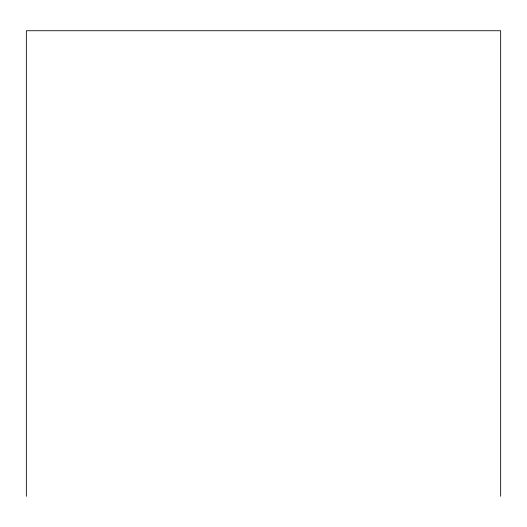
<?xml version="1.0" encoding="UTF-8"?>
<svg xmlns="http://www.w3.org/2000/svg" width="527" height="527" viewBox="0 0 527 527"><rect width="100%" height="100%" fill="white"/><g stroke="black" fill="none" stroke-linecap="round" stroke-linejoin="round"><path stroke-width="0.79" d="M500.65 496.269L500.65 30.731L26.35 30.731L26.35 496.269"/></g></svg>
